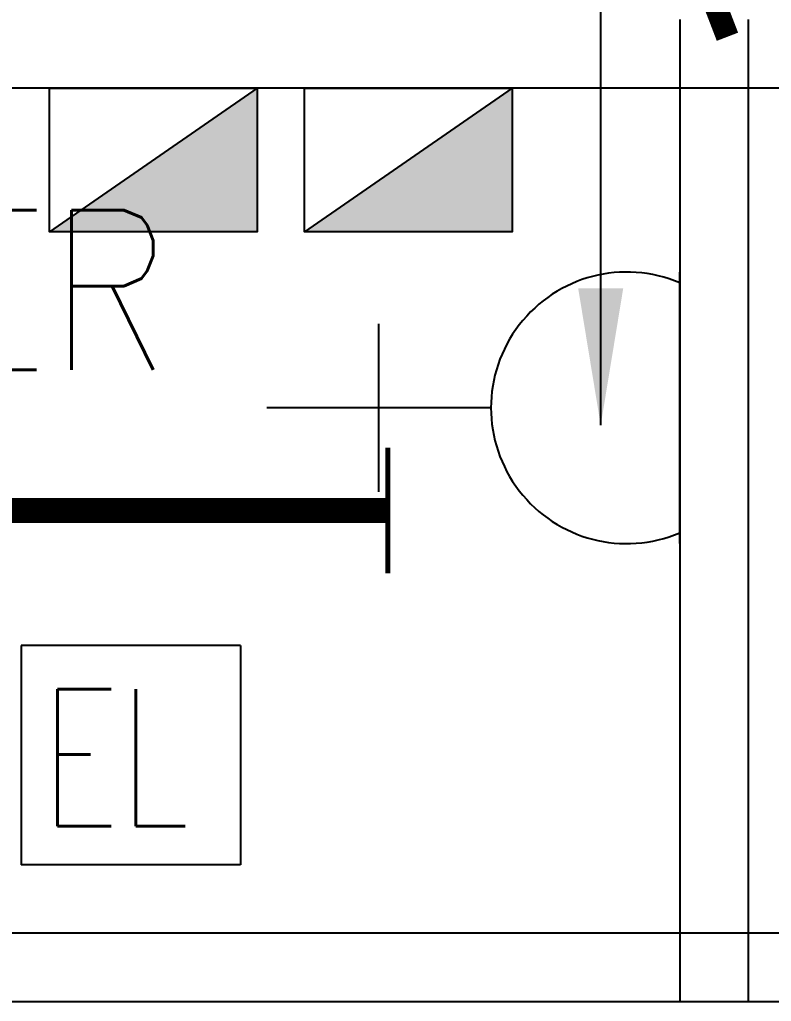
# Model space of a CAD drawing. Header units: inches. Extents: x 16928 to 514628, y -1471 to 241387.
# Drawn here: x 52918 to 54563, y 32610 to 34760 of the extents above; entities that cross this region are included whole.
import ezdxf
from ezdxf.enums import TextEntityAlignment as Align

# ---------------------------------------------------------------- set-up
doc = ezdxf.new("R2010")
doc.units = ezdxf.units.IN
doc.header["$MEASUREMENT"] = 0
for name, color, linetype in [('12. mRspecT - LEGEND', 1, 'Continuous'), ('dxt_text', 4, 'Continuous'), ('ELECT', 6, 'Continuous'), ('FITTING', 8, 'Continuous'), ('LAMPU', 7, 'Continuous'), ('LIGHT', 4, 'Continuous'), ('stair', 8, 'Continuous'), ('TB', 8, 'Continuous'), ('WALL', 1, 'Continuous')]:
    doc.layers.add(name, color=color, linetype=linetype)
doc.layers.add('t3', color=8, linetype='Continuous', lineweight=25)
doc.styles.add('LAILA', font='romans.shx', dxfattribs={"width": 0.85})
doc.styles.add('ROMANS', font='ROMANS', dxfattribs={"width": 0.7})
doc.dimstyles.new('ROMANS', dxfattribs={"dimtxt": 600, "dimasz": 300, "dimexe": 0, "dimexo": 0, "dimgap": 250, "dimtad": 1, "dimdec": 0, "dimdsep": 46, "dimtxsty": 'ROMANS', "dimcen": 10, "dimdle": 150, "dimclrd": 1, "dimclre": 256, "dimclrt": 7, "dimaunit": 1, "dimadec": 0, "dimazin": 0, "dimtfac": 1, "dimtdec": 0, "dimtix": 1, "dimtofl": 0, "dimtmove": 2, "dimatfit": 3, "dimfxl": 1, "dimtolj": 1, "dimarcsym": 0})

# ---------------------------------------------------------------- blocks, each defined once
blk = doc.blocks.new('1 X 8W EL')
at = {"layer": 'ELECT', "color": 6}
for p, q in [((-240, 240), (-240, -240)), ((240, 240), (-240, 240)), ((240, 240), (240, -240)), ((240, -240), (-240, -240))]:
    blk.add_line(p, q, dxfattribs=at)
at = {"layer": 'ELECT', "color": 6, "style": 'ROMANS', "width": 0.7}
blk.add_text('EL', height=300, dxfattribs=at).set_placement((-196.2, -155.6))
blk = doc.blocks.new('YBC 1X36')
at = {"layer": 'FITTING', "color": 3}
for points, const_width in [([(-610, 137.6), (-610, -137.6)], 10.9), ([(610, 137.6), (610, -137.6)], 10.9), ([(-610, 0), (610, 0)], 54.6)]:
    blk.add_lwpolyline(points, dxfattribs=dict(at, const_width=const_width))
blk = doc.blocks.new('DB')
at = {"layer": 'ELECT', "color": 2}
blk.add_line((253742.9, 25513.1), (253287.9, 25198.1), dxfattribs=at)
blk.add_lwpolyline([(253287.9, 25513.1), (253742.9, 25513.1), (253742.9, 25198.1), (253287.9, 25198.1)], close=True, dxfattribs=at)
blk.add_solid([(253742.9, 25513.1), (253742.9, 25198.1), (253287.9, 25198.1)], dxfattribs=at)
blk = doc.blocks.new('METALCLAD TYPE DISTRIBUTION BOARD (AC)')
blk.add_line((227.5, 157.5), (-227.5, -157.5))
at = {"layer": 'ELECT', "color": 7, "true_color": 0xffffff}
blk.add_lwpolyline([(-227.5, 157.5), (227.5, 157.5), (227.5, -157.5), (-227.5, -157.5)], close=True, dxfattribs=at)
at = {"layer": 'ELECT', "color": 3}
blk.add_solid([(227.5, 157.5), (227.5, -157.5), (-227.5, -157.5)], dxfattribs=at)
blk = doc.blocks.new('13A SSO 300mm')
at = {"layer": 'ELECT', "color": 6}
for p, q in [((0, 413.8), (0, 904.4)), ((-184, 659.1), (184, 659.1)), ((-297.4, 0), (297.4, 0))]:
    blk.add_line(p, q, dxfattribs=at)
blk.add_arc((0, 116.3), 297.4, 336.9763, 203.0237, dxfattribs=at)

msp = doc.modelspace()

# ---------------------------------------------------------------- linework, layer by layer
at = {"layer": '12. mRspecT - LEGEND'}
msp.add_lwpolyline([(53513.8, 34610.5), (51863.6, 34610.5), (51863.6, 37610.5), (55288.6, 37610.5), (55288.6, 44260.5), (53288.6, 44260.5), (53288.6, 56110.5), (57288.6, 56110.5), (57288.6, 58610.5), (65138.6, 58610.5), (65138.6, 56785.5), (68563.3, 56785.5), (68563.6, 57160.5)], dxfattribs=at)
at = {"layer": 'stair', "const_width": 50}
msp.add_lwpolyline([(54467.4, 36010.5), (54212.4, 35385.5), (54467.4, 34723)], dxfattribs=at)
at = {"layer": 'WALL'}
for p, q in [((54363.6, 32610.5), (54363.6, 34760.5)), ((54513.6, 32610.5), (54513.6, 34760.5)), ((56408.6, 34610.5), (51713.6, 34610.5)), ((51363.6, 32760.5), (59288.6, 32760.5)), ((51863.6, 32610.5), (59288.6, 32610.5))]:
    msp.add_line(p, q, dxfattribs=at)

# ---------------------------------------------------------------- block references
msp.add_blockref('METALCLAD TYPE DISTRIBUTION BOARD (AC)', (53210.4, 34453))
at = {"layer": 'dxt_text'}
for name, p in [('YBC 1X36', (53113.6, 33685.5)), ('1 X 8W EL', (53161, 33149.5))]:
    msp.add_blockref(name, p, dxfattribs=at)
at = {"layer": 'LAMPU', "color": 1}
msp.add_blockref('DB', (-199746.8, 9097.4), dxfattribs=at)
at = {"layer": 'TB', "color": 6, "linetype": 'Continuous', "rotation": 90}
msp.add_blockref('13A SSO 300mm', (54363.3, 33910.3), dxfattribs=at)

# ---------------------------------------------------------------- texts
at = {"layer": 't3', "style": 'LAILA', "width": 0.85}
msp.add_text('ER', height=350, dxfattribs=at).set_placement((52738.1, 34343.5), align=Align.TOP_LEFT)

# ---------------------------------------------------------------- leaders
at = {"layer": 'LIGHT', "linetype": 'Continuous'}
msp.add_leader([(54189.9, 33872.1), (54189.9, 35150.4), (49749.9, 35150.4)], dimstyle='ROMANS', override={"dimgap": 250, "dimtad": 0}, dxfattribs=at)

doc.saveas('drawing.dxf')
